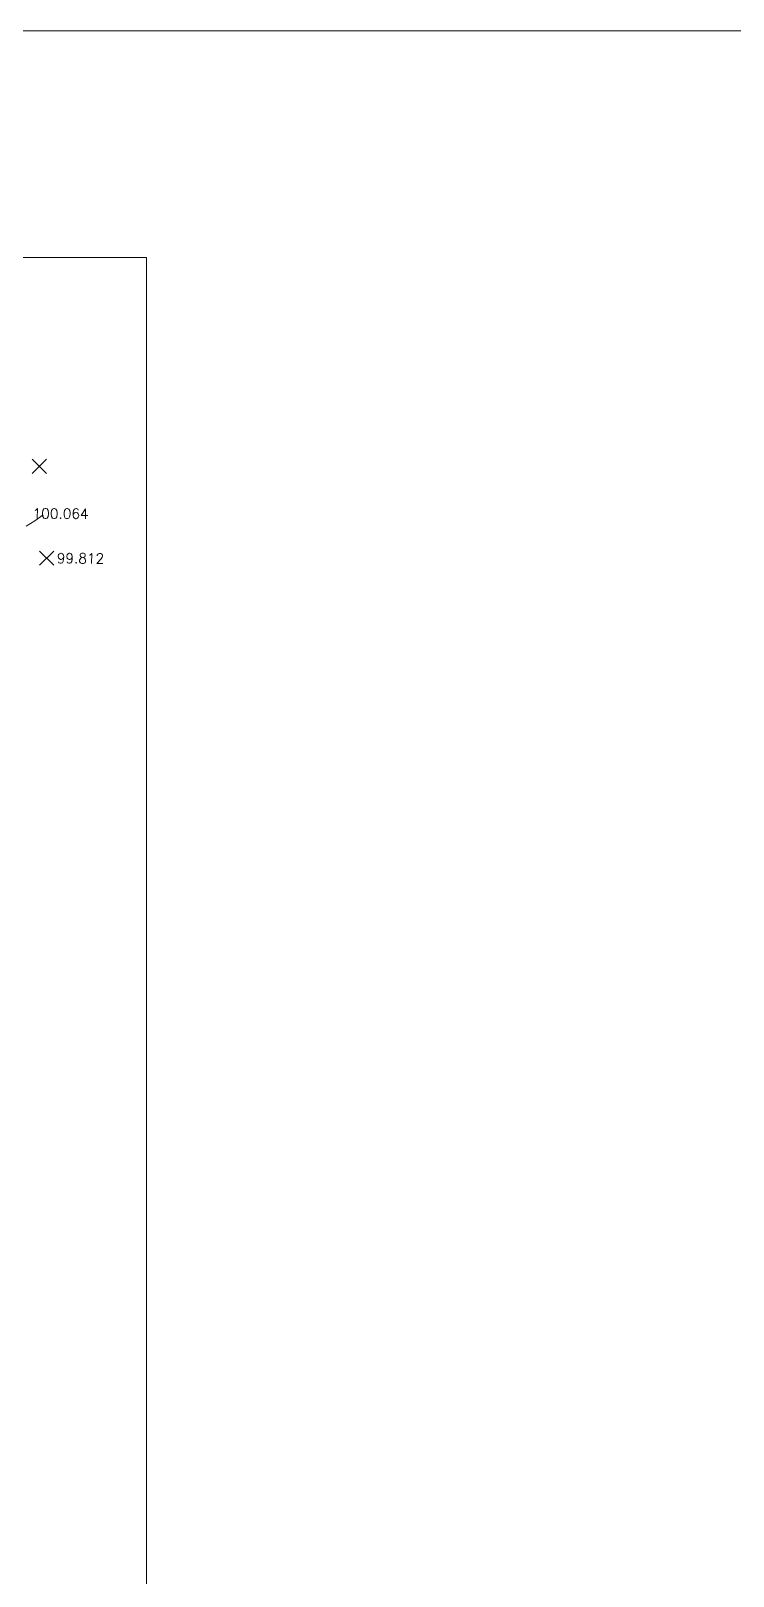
# Model space of a CAD drawing. Header units: inches. Extents: x -48 to 777, y -156 to 510.
# Drawn here: x 529 to 563.9, y 110.8 to 187.6 of the extents above; entities that cross this region are included whole.
import ezdxf

# ---------------------------------------------------------------- set-up
doc = ezdxf.new("R2010")
doc.units = ezdxf.units.IN
doc.header["$MEASUREMENT"] = 0
doc.layers.add('A-DIM', color=9, linetype='Continuous', lineweight=5)
doc.layers.add('A-LEVELS', color=139, linetype='Continuous', lineweight=20)
doc.layers.add('pts pc', color=7, linetype='Continuous')
doc.styles.add('2mm', font='simplex.shx', dxfattribs={"height": 0.5})

# ---------------------------------------------------------------- blocks, each defined once
blk = doc.blocks.new('LOT 688  TOPOGRAPHIC PLAN')
at = {"layer": 'A-LEVELS', "color": 209, "linetype": 'Continuous'}
blk.add_lwpolyline([(-315951.71026, -27894.14778), (-315951.27418, -27893.89249), (-315950.85741, -27893.58452)], dxfattribs=at)
at = {"layer": 'pts pc', "linetype": 'Continuous'}
for points in [[(-315950.69656, -27890.82966), (-315951.40734, -27891.53286)], [(-315950.70035, -27891.53665), (-315951.40355, -27890.82587)], [(-315950.32703, -27895.39471), (-315951.03781, -27896.09791)], [(-315950.33082, -27896.1017), (-315951.03402, -27895.39092)]]:
    blk.add_lwpolyline(points, dxfattribs=at)
at = {"layer": 'pts pc', "color": 1, "char_height": 0.5, "attachment_point": 1, "rotation": 359.6928524, "style": '2mm'}
for s, insert, width in [('\\Fsimplex.shx;\\W1.0000000000;\\T1.0000000000;\\o\\l100.064', (-315951.38317, -27893.27351), 3.452381), ('\\Fsimplex.shx;\\W1.0000000000;\\T1.0000000000;\\o\\l99.812', (-315950.18109, -27895.49899), 2.9761905)]:
    blk.add_mtext(s, dxfattribs=dict(at, insert=insert, width=width))

msp = doc.modelspace()

# ---------------------------------------------------------------- block references
at = {"layer": 'pts pc'}
msp.add_blockref('LOT 688  TOPOGRAPHIC PLAN', (316480.44716, 28057.10823), dxfattribs=at)

# ---------------------------------------------------------------- next in the draw order: linework, layer by layer
at = {"layer": 'A-DIM'}
for points in [[(663.20624, 187.57649), (-47.69669, 187.57649), (-47.69669, 68.94616), (663.20624, 68.94616)], [(466.94984, 176.30529), (534.72696, 176.30529), (534.72696, 94.41823), (466.94984, 94.41823)]]:
    msp.add_lwpolyline(points, close=True, dxfattribs=at)

doc.saveas('drawing.dxf')
